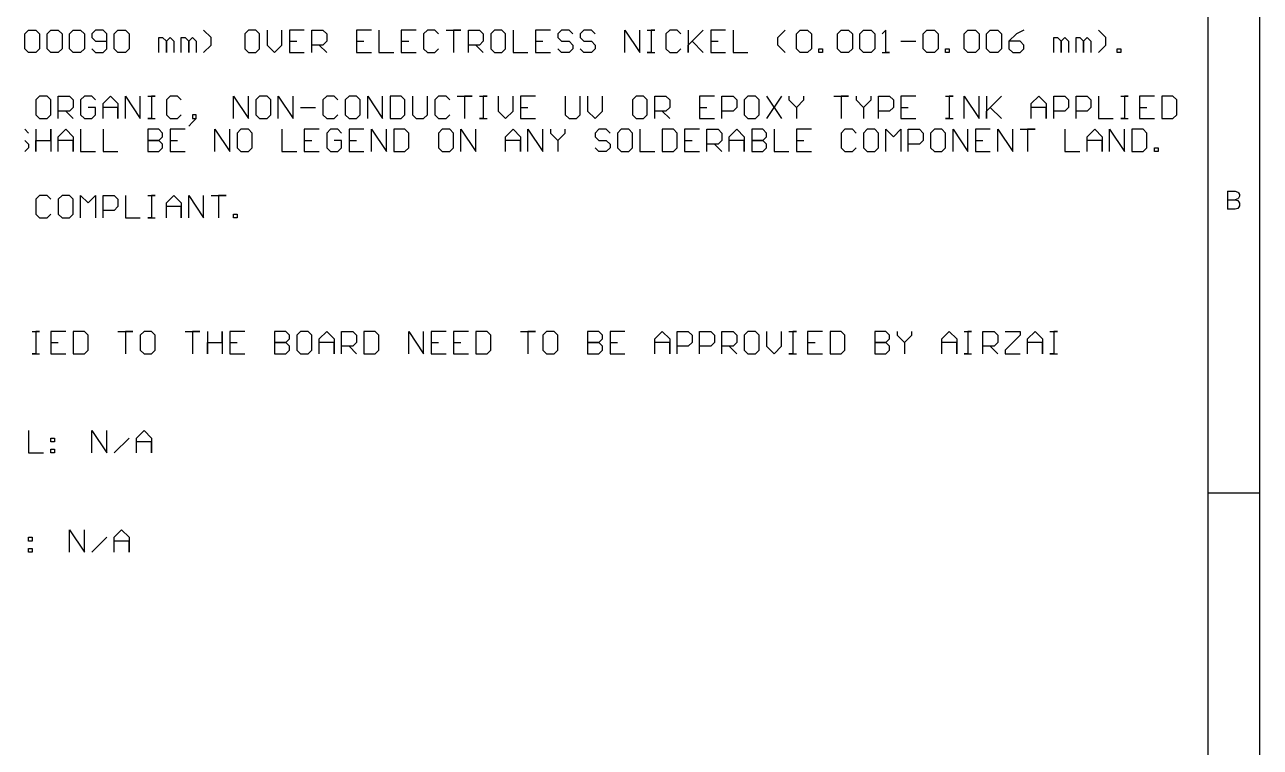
# Model space of a CAD drawing. Header units: millimetres. Extents: x 1.5 to 19.4, y 0 to 11.5.
# Drawn here: x 13.309 to 18.092, y 5.769 to 8.564 of the extents above; entities that cross this region are included whole.
import ezdxf

# ---------------------------------------------------------------- set-up
doc = ezdxf.new("R2010")
doc.units = ezdxf.units.MM
doc.header["$MEASUREMENT"] = 0
doc.layers.add('Mechanical17', color=56, linetype='Continuous')
doc.layers.add('Mechanical18', color=56, linetype='Continuous')

msp = doc.modelspace()

# ---------------------------------------------------------------- linework, layer by layer
at = {"layer": 'Mechanical17'}
for p, q in [((13.309, 8.5287), (13.3234, 8.5432)), ((13.309, 8.471), (13.309, 8.5287)), ((13.3234, 8.5432), (13.3522, 8.5432)), ((13.3522, 8.5432), (13.3667, 8.5287)), ((13.3667, 8.5287), (13.3667, 8.471)), ((13.3955, 8.5287), (13.41, 8.5432)), ((13.3955, 8.471), (13.3955, 8.5287)), ((13.41, 8.5432), (13.4388, 8.5432)), ((13.4388, 8.5432), (13.4533, 8.5287)), ((13.4533, 8.5287), (13.4533, 8.471)), ((13.4821, 8.5287), (13.4966, 8.5432)), ((13.4821, 8.471), (13.4821, 8.5287)), ((13.4966, 8.5432), (13.5254, 8.5432)), ((13.5254, 8.5432), (13.5398, 8.5287)), ((13.5398, 8.5287), (13.5398, 8.471)), ((13.5831, 8.5432), (13.5687, 8.5287)), ((13.5687, 8.5287), (13.5687, 8.5143)), ((13.5687, 8.5143), (13.5831, 8.4999)), ((13.612, 8.5432), (13.5831, 8.5432)), ((13.6264, 8.5287), (13.612, 8.5432)), ((13.6264, 8.471), (13.6264, 8.5287)), ((13.6553, 8.5287), (13.6697, 8.5432)), ((13.6553, 8.471), (13.6553, 8.5287)), ((13.6697, 8.5432), (13.6986, 8.5432)), ((13.6986, 8.5432), (13.713, 8.5287)), ((13.713, 8.5287), (13.713, 8.471)), ((13.8285, 8.4566), (13.8285, 8.5143)), ((13.8285, 8.5143), (13.8429, 8.5143)), ((13.8429, 8.5143), (13.8573, 8.4999)), ((13.8573, 8.4999), (13.8718, 8.5143)), ((13.8718, 8.5143), (13.8862, 8.4999)), ((13.9151, 8.4566), (13.9151, 8.5143)), ((13.9151, 8.5143), (13.9295, 8.5143)), ((13.9295, 8.5143), (13.9439, 8.4999)), ((13.9439, 8.4999), (13.9583, 8.5143)), ((13.9583, 8.5143), (13.9728, 8.4999)), ((14.0305, 8.5143), (14.0016, 8.5432)), ((14.0305, 8.4854), (14.0305, 8.5143)), ((14.1748, 8.5432), (14.1604, 8.5287)), ((14.1604, 8.5287), (14.1604, 8.471)), ((14.2037, 8.5432), (14.1748, 8.5432)), ((14.2181, 8.5287), (14.2037, 8.5432)), ((14.2181, 8.471), (14.2181, 8.5287)), ((14.247, 8.5432), (14.247, 8.4854)), ((14.3047, 8.4854), (14.3047, 8.5432)), ((14.3913, 8.5432), (14.3336, 8.5432)), ((14.3336, 8.5432), (14.3336, 8.4566)), ((14.4201, 8.4566), (14.4201, 8.5432)), ((14.4201, 8.5432), (14.4634, 8.5432)), ((14.4634, 8.5432), (14.4779, 8.5287)), ((14.4779, 8.5287), (14.4779, 8.4999)), ((14.651, 8.5432), (14.5933, 8.5432)), ((14.5933, 8.5432), (14.5933, 8.4566)), ((14.6799, 8.5432), (14.6799, 8.4566)), ((14.8242, 8.5432), (14.7665, 8.5432)), ((14.7665, 8.5432), (14.7665, 8.4566)), ((14.8675, 8.5432), (14.8531, 8.5287)), ((14.8531, 8.5287), (14.8531, 8.471)), ((14.8964, 8.5432), (14.8675, 8.5432)), ((14.9108, 8.5287), (14.8964, 8.5432)), ((14.9397, 8.5432), (14.9974, 8.5432)), ((14.9974, 8.5432), (14.9685, 8.5432)), ((14.9685, 8.5432), (14.9685, 8.4566)), ((15.0262, 8.4566), (15.0262, 8.5432)), ((15.0262, 8.5432), (15.0695, 8.5432)), ((15.0695, 8.5432), (15.084, 8.5287)), ((15.084, 8.5287), (15.084, 8.4999)), ((15.1273, 8.5432), (15.1128, 8.5287)), ((15.1128, 8.5287), (15.1128, 8.471)), ((15.1561, 8.5432), (15.1273, 8.5432)), ((15.1706, 8.5287), (15.1561, 8.5432)), ((15.1706, 8.471), (15.1706, 8.5287)), ((15.1994, 8.5432), (15.1994, 8.4566)), ((15.3437, 8.5432), (15.286, 8.5432)), ((15.286, 8.5432), (15.286, 8.4566)), ((15.387, 8.5432), (15.3726, 8.5287)), ((15.3726, 8.5287), (15.3726, 8.5143)), ((15.3726, 8.5143), (15.387, 8.4999)), ((15.4159, 8.5432), (15.387, 8.5432)), ((15.4303, 8.5287), (15.4159, 8.5432)), ((15.4736, 8.5432), (15.4592, 8.5287)), ((15.4592, 8.5287), (15.4592, 8.5143)), ((15.4592, 8.5143), (15.4736, 8.4999)), ((15.5025, 8.5432), (15.4736, 8.5432)), ((15.5169, 8.5287), (15.5025, 8.5432)), ((15.6323, 8.4566), (15.6323, 8.5432)), ((15.6323, 8.5432), (15.6901, 8.4566)), ((15.6901, 8.4566), (15.6901, 8.5432)), ((15.7189, 8.5432), (15.7478, 8.5432)), ((15.7478, 8.5432), (15.7334, 8.5432)), ((15.7334, 8.5432), (15.7334, 8.4566)), ((15.8055, 8.5432), (15.7911, 8.5287)), ((15.7911, 8.5287), (15.7911, 8.471)), ((15.8344, 8.5432), (15.8055, 8.5432)), ((15.8488, 8.5287), (15.8344, 8.5432)), ((15.8777, 8.5432), (15.8777, 8.4566)), ((15.8777, 8.4854), (15.9354, 8.5432)), ((15.9354, 8.5432), (15.8921, 8.4999)), ((16.022, 8.5432), (15.9643, 8.5432)), ((15.9643, 8.5432), (15.9643, 8.4566)), ((16.0508, 8.5432), (16.0508, 8.4566)), ((16.224, 8.5143), (16.2529, 8.5432)), ((16.224, 8.4854), (16.224, 8.5143)), ((16.2962, 8.5287), (16.3106, 8.5432)), ((16.2962, 8.471), (16.2962, 8.5287)), ((16.3106, 8.5432), (16.3395, 8.5432)), ((16.3395, 8.5432), (16.3539, 8.5287)), ((16.3539, 8.5287), (16.3539, 8.471)), ((16.4549, 8.5287), (16.4693, 8.5432)), ((16.4549, 8.471), (16.4549, 8.5287)), ((16.4693, 8.5432), (16.4982, 8.5432)), ((16.4982, 8.5432), (16.5126, 8.5287)), ((16.5126, 8.5287), (16.5126, 8.471)), ((16.5415, 8.5287), (16.5559, 8.5432)), ((16.5415, 8.471), (16.5415, 8.5287)), ((16.5559, 8.5432), (16.5848, 8.5432)), ((16.5848, 8.5432), (16.5992, 8.5287)), ((16.5992, 8.5287), (16.5992, 8.471)), ((16.6425, 8.5432), (16.6281, 8.5287)), ((16.6425, 8.4566), (16.6425, 8.5432)), ((16.7868, 8.5287), (16.8013, 8.5432)), ((16.7868, 8.471), (16.7868, 8.5287)), ((16.8013, 8.5432), (16.8301, 8.5432)), ((16.8301, 8.5432), (16.8446, 8.5287)), ((16.8446, 8.5287), (16.8446, 8.471)), ((16.9456, 8.5287), (16.96, 8.5432)), ((16.9456, 8.471), (16.9456, 8.5287)), ((16.96, 8.5432), (16.9889, 8.5432)), ((16.9889, 8.5432), (17.0033, 8.5287)), ((17.0033, 8.5287), (17.0033, 8.471)), ((17.0322, 8.5287), (17.0466, 8.5432)), ((17.0322, 8.471), (17.0322, 8.5287)), ((17.0466, 8.5432), (17.0755, 8.5432)), ((17.0755, 8.5432), (17.0899, 8.5287)), ((17.0899, 8.5287), (17.0899, 8.471)), ((17.1476, 8.5287), (17.1187, 8.4999)), ((17.1765, 8.5432), (17.1476, 8.5287)), ((17.2919, 8.4566), (17.2919, 8.5143)), ((17.2919, 8.5143), (17.3063, 8.5143)), ((17.3063, 8.5143), (17.3208, 8.4999)), ((17.3208, 8.4999), (17.3352, 8.5143)), ((17.3352, 8.5143), (17.3496, 8.4999)), ((17.3785, 8.4566), (17.3785, 8.5143)), ((17.3785, 8.5143), (17.3929, 8.5143)), ((17.3929, 8.5143), (17.4074, 8.4999)), ((17.4074, 8.4999), (17.4218, 8.5143)), ((17.4218, 8.5143), (17.4362, 8.4999)), ((17.494, 8.5143), (17.4651, 8.5432)), ((17.494, 8.4854), (17.494, 8.5143)), ((13.3234, 8.4566), (13.309, 8.471)), ((13.3667, 8.471), (13.3522, 8.4566)), ((13.41, 8.4566), (13.3955, 8.471)), ((13.4533, 8.471), (13.4388, 8.4566)), ((13.4966, 8.4566), (13.4821, 8.471)), ((13.5398, 8.471), (13.5254, 8.4566)), ((13.5687, 8.471), (13.5831, 8.4566)), ((13.5831, 8.4999), (13.6264, 8.4999)), ((13.612, 8.4566), (13.6264, 8.471)), ((13.6697, 8.4566), (13.6553, 8.471)), ((13.713, 8.471), (13.6986, 8.4566)), ((13.8573, 8.4999), (13.8573, 8.4566)), ((13.8573, 8.4566), (13.8573, 8.4999)), ((13.8862, 8.4999), (13.8862, 8.4566)), ((13.9439, 8.4999), (13.9439, 8.4566)), ((13.9439, 8.4566), (13.9439, 8.4999)), ((13.9728, 8.4999), (13.9728, 8.4566)), ((14.0016, 8.4566), (14.0305, 8.4854)), ((14.1604, 8.471), (14.1748, 8.4566)), ((14.2037, 8.4566), (14.2181, 8.471)), ((14.247, 8.4854), (14.2758, 8.4566)), ((14.2758, 8.4566), (14.3047, 8.4854)), ((14.3336, 8.4999), (14.3624, 8.4999)), ((14.4634, 8.4854), (14.4201, 8.4854)), ((14.449, 8.4854), (14.4779, 8.4566)), ((14.4779, 8.4999), (14.4634, 8.4854)), ((14.5933, 8.4999), (14.6222, 8.4999)), ((14.7665, 8.4999), (14.7953, 8.4999)), ((14.8531, 8.471), (14.8675, 8.4566)), ((14.8964, 8.4566), (14.9108, 8.471)), ((15.0695, 8.4854), (15.0262, 8.4854)), ((15.0551, 8.4854), (15.084, 8.4566)), ((15.084, 8.4999), (15.0695, 8.4854)), ((15.1128, 8.471), (15.1273, 8.4566)), ((15.1561, 8.4566), (15.1706, 8.471)), ((15.286, 8.4999), (15.3149, 8.4999)), ((15.387, 8.4566), (15.3726, 8.471)), ((15.387, 8.4999), (15.4159, 8.4999)), ((15.4159, 8.4999), (15.4303, 8.4854)), ((15.4303, 8.471), (15.4159, 8.4566)), ((15.4303, 8.4854), (15.4303, 8.471)), ((15.4736, 8.4566), (15.4592, 8.471)), ((15.4736, 8.4999), (15.5025, 8.4999)), ((15.5025, 8.4999), (15.5169, 8.4854)), ((15.5169, 8.471), (15.5025, 8.4566)), ((15.5169, 8.4854), (15.5169, 8.471)), ((15.7911, 8.471), (15.8055, 8.4566)), ((15.8344, 8.4566), (15.8488, 8.471)), ((15.8777, 8.4566), (15.8777, 8.4854)), ((15.8921, 8.4999), (15.9354, 8.4566)), ((15.9643, 8.4999), (15.9931, 8.4999)), ((16.2529, 8.4566), (16.224, 8.4854)), ((16.3106, 8.4566), (16.2962, 8.471)), ((16.3539, 8.471), (16.3395, 8.4566)), ((16.3828, 8.4566), (16.3828, 8.471)), ((16.3828, 8.471), (16.3972, 8.471)), ((16.3972, 8.471), (16.3972, 8.4566)), ((16.4693, 8.4566), (16.4549, 8.471)), ((16.5126, 8.471), (16.4982, 8.4566)), ((16.5559, 8.4566), (16.5415, 8.471)), ((16.5992, 8.471), (16.5848, 8.4566)), ((16.7002, 8.4999), (16.758, 8.4999)), ((16.8013, 8.4566), (16.7868, 8.471)), ((16.8446, 8.471), (16.8301, 8.4566)), ((16.8734, 8.4566), (16.8734, 8.471)), ((16.8734, 8.471), (16.8878, 8.471)), ((16.8878, 8.471), (16.8878, 8.4566)), ((16.96, 8.4566), (16.9456, 8.471)), ((17.0033, 8.471), (16.9889, 8.4566)), ((17.0466, 8.4566), (17.0322, 8.471)), ((17.0899, 8.471), (17.0755, 8.4566)), ((17.1187, 8.4999), (17.1187, 8.471)), ((17.162, 8.4999), (17.1187, 8.4999)), ((17.1187, 8.471), (17.1332, 8.4566)), ((17.1765, 8.4854), (17.162, 8.4999)), ((17.162, 8.4566), (17.1765, 8.471)), ((17.1765, 8.471), (17.1765, 8.4854)), ((17.3208, 8.4999), (17.3208, 8.4566)), ((17.3208, 8.4566), (17.3208, 8.4999)), ((17.3496, 8.4999), (17.3496, 8.4566)), ((17.4074, 8.4999), (17.4074, 8.4566)), ((17.4074, 8.4566), (17.4074, 8.4999)), ((17.4362, 8.4999), (17.4362, 8.4566)), ((17.4651, 8.4566), (17.494, 8.4854)), ((17.5372, 8.4566), (17.5372, 8.471)), ((17.5372, 8.471), (17.5517, 8.471)), ((17.5517, 8.471), (17.5517, 8.4566)), ((13.3522, 8.4566), (13.3234, 8.4566)), ((13.4388, 8.4566), (13.41, 8.4566)), ((13.5254, 8.4566), (13.4966, 8.4566)), ((13.5831, 8.4566), (13.612, 8.4566)), ((13.6986, 8.4566), (13.6697, 8.4566)), ((14.1748, 8.4566), (14.2037, 8.4566)), ((14.3336, 8.4566), (14.3913, 8.4566)), ((14.5933, 8.4566), (14.651, 8.4566)), ((14.6799, 8.4566), (14.7376, 8.4566)), ((14.7665, 8.4566), (14.8242, 8.4566)), ((14.8675, 8.4566), (14.8964, 8.4566)), ((15.1273, 8.4566), (15.1561, 8.4566)), ((15.1994, 8.4566), (15.2571, 8.4566)), ((15.286, 8.4566), (15.3437, 8.4566)), ((15.4159, 8.4566), (15.387, 8.4566)), ((15.5025, 8.4566), (15.4736, 8.4566)), ((15.7334, 8.4566), (15.7189, 8.4566)), ((15.7189, 8.4566), (15.7478, 8.4566)), ((15.8055, 8.4566), (15.8344, 8.4566)), ((15.9643, 8.4566), (16.022, 8.4566)), ((16.0508, 8.4566), (16.1086, 8.4566)), ((16.3395, 8.4566), (16.3106, 8.4566)), ((16.3972, 8.4566), (16.3828, 8.4566)), ((16.4982, 8.4566), (16.4693, 8.4566)), ((16.5848, 8.4566), (16.5559, 8.4566)), ((16.6281, 8.4566), (16.657, 8.4566)), ((16.657, 8.4566), (16.6425, 8.4566)), ((16.8301, 8.4566), (16.8013, 8.4566)), ((16.8878, 8.4566), (16.8734, 8.4566)), ((16.9889, 8.4566), (16.96, 8.4566)), ((17.0755, 8.4566), (17.0466, 8.4566)), ((17.1332, 8.4566), (17.162, 8.4566)), ((17.5517, 8.4566), (17.5372, 8.4566)), ((13.3667, 8.2874), (13.3522, 8.2729)), ((13.3955, 8.2874), (13.3667, 8.2874)), ((13.41, 8.2729), (13.3955, 8.2874)), ((13.4388, 8.2008), (13.4388, 8.2874)), ((13.4388, 8.2874), (13.4821, 8.2874)), ((13.4821, 8.2874), (13.4966, 8.2729)), ((13.5398, 8.2874), (13.5254, 8.2729)), ((13.5687, 8.2874), (13.5398, 8.2874)), ((13.5831, 8.2729), (13.5687, 8.2874)), ((13.612, 8.2585), (13.6409, 8.2874)), ((13.6409, 8.2874), (13.6697, 8.2585)), ((13.6986, 8.2008), (13.6986, 8.2874)), ((13.6986, 8.2874), (13.7563, 8.2008)), ((13.7563, 8.2008), (13.7563, 8.2874)), ((13.7852, 8.2874), (13.814, 8.2874)), ((13.814, 8.2874), (13.7996, 8.2874)), ((13.7996, 8.2874), (13.7996, 8.2008)), ((13.8718, 8.2874), (13.8573, 8.2729)), ((13.9006, 8.2874), (13.8718, 8.2874)), ((13.9151, 8.2729), (13.9006, 8.2874)), ((14.1171, 8.2008), (14.1171, 8.2874)), ((14.1171, 8.2874), (14.1748, 8.2008)), ((14.1748, 8.2008), (14.1748, 8.2874)), ((14.2181, 8.2874), (14.2037, 8.2729)), ((14.247, 8.2874), (14.2181, 8.2874)), ((14.2614, 8.2729), (14.247, 8.2874)), ((14.2903, 8.2008), (14.2903, 8.2874)), ((14.2903, 8.2874), (14.348, 8.2008)), ((14.348, 8.2008), (14.348, 8.2874)), ((14.4779, 8.2874), (14.4634, 8.2729)), ((14.5067, 8.2874), (14.4779, 8.2874)), ((14.5212, 8.2729), (14.5067, 8.2874)), ((14.5645, 8.2874), (14.55, 8.2729)), ((14.5933, 8.2874), (14.5645, 8.2874)), ((14.6077, 8.2729), (14.5933, 8.2874)), ((14.6366, 8.2008), (14.6366, 8.2874)), ((14.6366, 8.2874), (14.6943, 8.2008)), ((14.6943, 8.2008), (14.6943, 8.2874)), ((14.7232, 8.2874), (14.7232, 8.2008)), ((14.7665, 8.2874), (14.7232, 8.2874)), ((14.7809, 8.2729), (14.7665, 8.2874)), ((14.8098, 8.2874), (14.8098, 8.2152)), ((14.8675, 8.2152), (14.8675, 8.2874)), ((14.9108, 8.2874), (14.8964, 8.2729)), ((14.9397, 8.2874), (14.9108, 8.2874)), ((14.9541, 8.2729), (14.9397, 8.2874)), ((14.983, 8.2874), (15.0407, 8.2874)), ((15.0407, 8.2874), (15.0118, 8.2874)), ((15.0118, 8.2874), (15.0118, 8.2008)), ((15.0695, 8.2874), (15.0984, 8.2874)), ((15.0984, 8.2874), (15.084, 8.2874)), ((15.084, 8.2874), (15.084, 8.2008)), ((15.1417, 8.2874), (15.1417, 8.2296)), ((15.1994, 8.2296), (15.1994, 8.2874)), ((15.286, 8.2874), (15.2283, 8.2874)), ((15.2283, 8.2874), (15.2283, 8.2008)), ((15.4015, 8.2874), (15.4015, 8.2152)), ((15.4592, 8.2152), (15.4592, 8.2874)), ((15.488, 8.2874), (15.488, 8.2296)), ((15.5458, 8.2296), (15.5458, 8.2874)), ((15.6756, 8.2874), (15.6612, 8.2729)), ((15.7045, 8.2874), (15.6756, 8.2874)), ((15.7189, 8.2729), (15.7045, 8.2874)), ((15.7478, 8.2008), (15.7478, 8.2874)), ((15.7478, 8.2874), (15.7911, 8.2874)), ((15.7911, 8.2874), (15.8055, 8.2729)), ((15.9787, 8.2874), (15.921, 8.2874)), ((15.921, 8.2874), (15.921, 8.2008)), ((16.0076, 8.2008), (16.0076, 8.2874)), ((16.0076, 8.2874), (16.0508, 8.2874)), ((16.0508, 8.2874), (16.0653, 8.2729)), ((16.1086, 8.2874), (16.0941, 8.2729)), ((16.1374, 8.2874), (16.1086, 8.2874)), ((16.1519, 8.2729), (16.1374, 8.2874)), ((16.1807, 8.2874), (16.2385, 8.2008)), ((16.2385, 8.2874), (16.1807, 8.2008)), ((16.2673, 8.2874), (16.2673, 8.2729)), ((16.325, 8.2729), (16.325, 8.2874)), ((16.4405, 8.2874), (16.4982, 8.2874)), ((16.4982, 8.2874), (16.4693, 8.2874)), ((16.4693, 8.2874), (16.4693, 8.2008)), ((16.5271, 8.2874), (16.5271, 8.2729)), ((16.5848, 8.2729), (16.5848, 8.2874)), ((16.6137, 8.2008), (16.6137, 8.2874)), ((16.6137, 8.2874), (16.657, 8.2874)), ((16.657, 8.2874), (16.6714, 8.2729)), ((16.758, 8.2874), (16.7002, 8.2874)), ((16.7002, 8.2874), (16.7002, 8.2008)), ((16.8734, 8.2874), (16.9023, 8.2874)), ((16.9023, 8.2874), (16.8878, 8.2874)), ((16.8878, 8.2874), (16.8878, 8.2008)), ((16.9456, 8.2008), (16.9456, 8.2874)), ((16.9456, 8.2874), (17.0033, 8.2008)), ((17.0033, 8.2008), (17.0033, 8.2874)), ((17.0322, 8.2874), (17.0322, 8.2008)), ((17.0322, 8.2296), (17.0899, 8.2874)), ((17.0899, 8.2874), (17.0466, 8.2441)), ((17.2053, 8.2585), (17.2342, 8.2874)), ((17.2342, 8.2874), (17.2631, 8.2585)), ((17.2919, 8.2008), (17.2919, 8.2874)), ((17.2919, 8.2874), (17.3352, 8.2874)), ((17.3352, 8.2874), (17.3496, 8.2729)), ((17.3785, 8.2008), (17.3785, 8.2874)), ((17.3785, 8.2874), (17.4218, 8.2874)), ((17.4218, 8.2874), (17.4362, 8.2729)), ((17.4651, 8.2874), (17.4651, 8.2008)), ((17.5517, 8.2874), (17.5805, 8.2874)), ((17.5805, 8.2874), (17.5661, 8.2874)), ((17.5661, 8.2874), (17.5661, 8.2008)), ((17.6816, 8.2874), (17.6238, 8.2874)), ((17.6238, 8.2874), (17.6238, 8.2008)), ((17.7104, 8.2874), (17.7104, 8.2008)), ((17.7537, 8.2874), (17.7104, 8.2874)), ((17.7681, 8.2729), (17.7537, 8.2874)), ((13.3522, 8.2729), (13.3522, 8.2152)), ((13.41, 8.2152), (13.41, 8.2729)), ((13.4821, 8.2296), (13.4388, 8.2296)), ((13.4677, 8.2296), (13.4966, 8.2008)), ((13.4966, 8.2441), (13.4821, 8.2296)), ((13.4966, 8.2729), (13.4966, 8.2441)), ((13.5254, 8.2729), (13.5254, 8.2152)), ((13.5831, 8.2441), (13.5543, 8.2441)), ((13.5831, 8.2152), (13.5831, 8.2441)), ((13.612, 8.2008), (13.612, 8.2585)), ((13.6697, 8.2441), (13.612, 8.2441)), ((13.6697, 8.2585), (13.6697, 8.2008)), ((13.6697, 8.2008), (13.6697, 8.2441)), ((13.8573, 8.2729), (13.8573, 8.2152)), ((14.2037, 8.2729), (14.2037, 8.2152)), ((14.2614, 8.2152), (14.2614, 8.2729)), ((14.3768, 8.2441), (14.4346, 8.2441)), ((14.4634, 8.2729), (14.4634, 8.2152)), ((14.55, 8.2729), (14.55, 8.2152)), ((14.6077, 8.2152), (14.6077, 8.2729)), ((14.7809, 8.2152), (14.7809, 8.2729)), ((14.8964, 8.2729), (14.8964, 8.2152)), ((15.1417, 8.2296), (15.1706, 8.2008)), ((15.1706, 8.2008), (15.1994, 8.2296)), ((15.2283, 8.2441), (15.2571, 8.2441)), ((15.488, 8.2296), (15.5169, 8.2008)), ((15.5169, 8.2008), (15.5458, 8.2296)), ((15.6612, 8.2729), (15.6612, 8.2152)), ((15.7189, 8.2152), (15.7189, 8.2729)), ((15.7911, 8.2296), (15.7478, 8.2296)), ((15.7767, 8.2296), (15.8055, 8.2008)), ((15.8055, 8.2441), (15.7911, 8.2296)), ((15.8055, 8.2729), (15.8055, 8.2441)), ((15.921, 8.2441), (15.9498, 8.2441)), ((16.0508, 8.2296), (16.0076, 8.2296)), ((16.0653, 8.2441), (16.0508, 8.2296)), ((16.0653, 8.2729), (16.0653, 8.2441)), ((16.0941, 8.2729), (16.0941, 8.2152)), ((16.1519, 8.2152), (16.1519, 8.2729)), ((16.2673, 8.2729), (16.2962, 8.2441)), ((16.2962, 8.2441), (16.325, 8.2729)), ((16.2962, 8.2441), (16.2962, 8.2008)), ((16.5271, 8.2729), (16.5559, 8.2441)), ((16.5559, 8.2441), (16.5848, 8.2729)), ((16.5559, 8.2441), (16.5559, 8.2008)), ((16.657, 8.2296), (16.6137, 8.2296)), ((16.6714, 8.2441), (16.657, 8.2296)), ((16.6714, 8.2729), (16.6714, 8.2441)), ((16.7002, 8.2441), (16.7291, 8.2441)), ((17.0322, 8.2008), (17.0322, 8.2296)), ((17.0466, 8.2441), (17.0899, 8.2008)), ((17.2053, 8.2008), (17.2053, 8.2585)), ((17.2631, 8.2441), (17.2053, 8.2441)), ((17.2631, 8.2585), (17.2631, 8.2008)), ((17.2631, 8.2008), (17.2631, 8.2441)), ((17.3352, 8.2296), (17.2919, 8.2296)), ((17.3496, 8.2441), (17.3352, 8.2296)), ((17.3496, 8.2729), (17.3496, 8.2441)), ((17.4218, 8.2296), (17.3785, 8.2296)), ((17.4362, 8.2441), (17.4218, 8.2296)), ((17.4362, 8.2729), (17.4362, 8.2441)), ((17.6238, 8.2441), (17.6527, 8.2441)), ((17.7681, 8.2152), (17.7681, 8.2729)), ((13.3522, 8.2152), (13.3667, 8.2008)), ((13.3667, 8.2008), (13.3955, 8.2008)), ((13.3955, 8.2008), (13.41, 8.2152)), ((13.5254, 8.2152), (13.5398, 8.2008)), ((13.5398, 8.2008), (13.5687, 8.2008)), ((13.5687, 8.2008), (13.5831, 8.2152)), ((13.7996, 8.2008), (13.7852, 8.2008)), ((13.7852, 8.2008), (13.814, 8.2008)), ((13.8573, 8.2152), (13.8718, 8.2008)), ((13.8718, 8.2008), (13.9006, 8.2008)), ((13.9006, 8.2008), (13.9151, 8.2152)), ((13.9583, 8.1863), (13.9439, 8.1719)), ((13.9728, 8.2152), (13.9583, 8.2152)), ((13.9583, 8.2152), (13.9583, 8.2008)), ((13.9583, 8.1863), (13.9728, 8.2008)), ((13.9583, 8.2008), (13.9728, 8.2008)), ((13.9728, 8.2008), (13.9583, 8.1863)), ((13.9728, 8.2008), (13.9728, 8.2152)), ((14.2037, 8.2152), (14.2181, 8.2008)), ((14.2181, 8.2008), (14.247, 8.2008)), ((14.247, 8.2008), (14.2614, 8.2152)), ((14.4634, 8.2152), (14.4779, 8.2008)), ((14.4779, 8.2008), (14.5067, 8.2008)), ((14.5067, 8.2008), (14.5212, 8.2152)), ((14.55, 8.2152), (14.5645, 8.2008)), ((14.5645, 8.2008), (14.5933, 8.2008)), ((14.5933, 8.2008), (14.6077, 8.2152)), ((14.7232, 8.2008), (14.7665, 8.2008)), ((14.7665, 8.2008), (14.7809, 8.2152)), ((14.8098, 8.2152), (14.8242, 8.2008)), ((14.8242, 8.2008), (14.8531, 8.2008)), ((14.8531, 8.2008), (14.8675, 8.2152)), ((14.8964, 8.2152), (14.9108, 8.2008)), ((14.9108, 8.2008), (14.9397, 8.2008)), ((14.9397, 8.2008), (14.9541, 8.2152)), ((15.084, 8.2008), (15.0695, 8.2008)), ((15.0695, 8.2008), (15.0984, 8.2008)), ((15.2283, 8.2008), (15.286, 8.2008)), ((15.4015, 8.2152), (15.4159, 8.2008)), ((15.4159, 8.2008), (15.4447, 8.2008)), ((15.4447, 8.2008), (15.4592, 8.2152)), ((15.6612, 8.2152), (15.6756, 8.2008)), ((15.6756, 8.2008), (15.7045, 8.2008)), ((15.7045, 8.2008), (15.7189, 8.2152)), ((15.921, 8.2008), (15.9787, 8.2008)), ((16.0941, 8.2152), (16.1086, 8.2008)), ((16.1086, 8.2008), (16.1374, 8.2008)), ((16.1374, 8.2008), (16.1519, 8.2152)), ((16.7002, 8.2008), (16.758, 8.2008)), ((16.8878, 8.2008), (16.8734, 8.2008)), ((16.8734, 8.2008), (16.9023, 8.2008)), ((17.4651, 8.2008), (17.5228, 8.2008)), ((17.5661, 8.2008), (17.5517, 8.2008)), ((17.5517, 8.2008), (17.5805, 8.2008)), ((17.6238, 8.2008), (17.6816, 8.2008)), ((17.7104, 8.2008), (17.7537, 8.2008)), ((17.7537, 8.2008), (17.7681, 8.2152)), ((13.3234, 8.145), (13.309, 8.1594)), ((13.3522, 8.1594), (13.3522, 8.0729)), ((13.41, 8.1162), (13.41, 8.1594)), ((13.41, 8.1594), (13.41, 8.0729)), ((13.4388, 8.1306), (13.4677, 8.1594)), ((13.4677, 8.1594), (13.4966, 8.1306)), ((13.5254, 8.1594), (13.5254, 8.0729)), ((13.612, 8.1594), (13.612, 8.0729)), ((13.7852, 8.1594), (13.7852, 8.0729)), ((13.8285, 8.1594), (13.7852, 8.1594)), ((13.8429, 8.145), (13.8285, 8.1594)), ((13.8429, 8.1306), (13.8429, 8.145)), ((13.9295, 8.1594), (13.8718, 8.1594)), ((13.8718, 8.1594), (13.8718, 8.0729)), ((14.0449, 8.0729), (14.0449, 8.1594)), ((14.0449, 8.1594), (14.1027, 8.0729)), ((14.1027, 8.0729), (14.1027, 8.1594)), ((14.146, 8.1594), (14.1315, 8.145)), ((14.1315, 8.145), (14.1315, 8.0873)), ((14.1748, 8.1594), (14.146, 8.1594)), ((14.1892, 8.145), (14.1748, 8.1594)), ((14.1892, 8.0873), (14.1892, 8.145)), ((14.3047, 8.1594), (14.3047, 8.0729)), ((14.449, 8.1594), (14.3913, 8.1594)), ((14.3913, 8.1594), (14.3913, 8.0729)), ((14.4923, 8.1594), (14.4779, 8.145)), ((14.4779, 8.145), (14.4779, 8.0873)), ((14.5212, 8.1594), (14.4923, 8.1594)), ((14.5356, 8.145), (14.5212, 8.1594)), ((14.6222, 8.1594), (14.5645, 8.1594)), ((14.5645, 8.1594), (14.5645, 8.0729)), ((14.651, 8.0729), (14.651, 8.1594)), ((14.651, 8.1594), (14.7088, 8.0729)), ((14.7088, 8.0729), (14.7088, 8.1594)), ((14.7376, 8.1594), (14.7376, 8.0729)), ((14.7809, 8.1594), (14.7376, 8.1594)), ((14.7953, 8.145), (14.7809, 8.1594)), ((14.7953, 8.0873), (14.7953, 8.145)), ((14.9252, 8.1594), (14.9108, 8.145)), ((14.9108, 8.145), (14.9108, 8.0873)), ((14.9541, 8.1594), (14.9252, 8.1594)), ((14.9685, 8.145), (14.9541, 8.1594)), ((14.9685, 8.0873), (14.9685, 8.145)), ((14.9974, 8.0729), (14.9974, 8.1594)), ((14.9974, 8.1594), (15.0551, 8.0729)), ((15.0551, 8.0729), (15.0551, 8.1594)), ((15.1706, 8.1306), (15.1994, 8.1594)), ((15.1994, 8.1594), (15.2283, 8.1306)), ((15.2571, 8.0729), (15.2571, 8.1594)), ((15.2571, 8.1594), (15.3149, 8.0729)), ((15.3149, 8.0729), (15.3149, 8.1594)), ((15.3437, 8.1594), (15.3437, 8.145)), ((15.3437, 8.145), (15.3726, 8.1162)), ((15.3726, 8.1162), (15.4015, 8.145)), ((15.4015, 8.145), (15.4015, 8.1594)), ((15.5313, 8.1594), (15.5169, 8.145)), ((15.5169, 8.145), (15.5169, 8.1306)), ((15.5602, 8.1594), (15.5313, 8.1594)), ((15.5746, 8.145), (15.5602, 8.1594)), ((15.6179, 8.1594), (15.6035, 8.145)), ((15.6035, 8.145), (15.6035, 8.0873)), ((15.6468, 8.1594), (15.6179, 8.1594)), ((15.6612, 8.145), (15.6468, 8.1594)), ((15.6612, 8.0873), (15.6612, 8.145)), ((15.6901, 8.1594), (15.6901, 8.0729)), ((15.7767, 8.1594), (15.7767, 8.0729)), ((15.82, 8.1594), (15.7767, 8.1594)), ((15.8344, 8.145), (15.82, 8.1594)), ((15.8344, 8.0873), (15.8344, 8.145)), ((15.921, 8.1594), (15.8632, 8.1594)), ((15.8632, 8.1594), (15.8632, 8.0729)), ((15.9498, 8.0729), (15.9498, 8.1594)), ((15.9498, 8.1594), (15.9931, 8.1594)), ((15.9931, 8.1594), (16.0076, 8.145)), ((16.0076, 8.145), (16.0076, 8.1162)), ((16.0364, 8.1306), (16.0653, 8.1594)), ((16.0653, 8.1594), (16.0941, 8.1306)), ((16.123, 8.1594), (16.123, 8.0729)), ((16.1663, 8.1594), (16.123, 8.1594)), ((16.1807, 8.145), (16.1663, 8.1594)), ((16.1807, 8.1306), (16.1807, 8.145)), ((16.2096, 8.1594), (16.2096, 8.0729)), ((16.3539, 8.1594), (16.2962, 8.1594)), ((16.2962, 8.1594), (16.2962, 8.0729)), ((16.4838, 8.1594), (16.4693, 8.145)), ((16.4693, 8.145), (16.4693, 8.0873)), ((16.5126, 8.1594), (16.4838, 8.1594)), ((16.5271, 8.145), (16.5126, 8.1594)), ((16.5704, 8.1594), (16.5559, 8.145)), ((16.5559, 8.145), (16.5559, 8.0873)), ((16.5992, 8.1594), (16.5704, 8.1594)), ((16.6137, 8.145), (16.5992, 8.1594)), ((16.6137, 8.0873), (16.6137, 8.145)), ((16.6425, 8.0729), (16.6425, 8.1594)), ((16.6425, 8.1594), (16.6714, 8.1306)), ((16.6714, 8.1306), (16.7002, 8.1594)), ((16.7002, 8.1594), (16.7002, 8.0729)), ((16.7291, 8.0729), (16.7291, 8.1594)), ((16.7291, 8.1594), (16.7724, 8.1594)), ((16.7724, 8.1594), (16.7868, 8.145)), ((16.7868, 8.145), (16.7868, 8.1162)), ((16.8301, 8.1594), (16.8157, 8.145)), ((16.8157, 8.145), (16.8157, 8.0873)), ((16.859, 8.1594), (16.8301, 8.1594)), ((16.8734, 8.145), (16.859, 8.1594)), ((16.8734, 8.0873), (16.8734, 8.145)), ((16.9023, 8.0729), (16.9023, 8.1594)), ((16.9023, 8.1594), (16.96, 8.0729)), ((16.96, 8.0729), (16.96, 8.1594)), ((17.0466, 8.1594), (16.9889, 8.1594)), ((16.9889, 8.1594), (16.9889, 8.0729)), ((17.0755, 8.0729), (17.0755, 8.1594)), ((17.0755, 8.1594), (17.1332, 8.0729)), ((17.1332, 8.0729), (17.1332, 8.1594)), ((17.162, 8.1594), (17.2198, 8.1594)), ((17.2198, 8.1594), (17.1909, 8.1594)), ((17.1909, 8.1594), (17.1909, 8.0729)), ((17.3352, 8.1594), (17.3352, 8.0729)), ((17.4218, 8.1306), (17.4507, 8.1594)), ((17.4507, 8.1594), (17.4795, 8.1306)), ((17.5084, 8.0729), (17.5084, 8.1594)), ((17.5084, 8.1594), (17.5661, 8.0729)), ((17.5661, 8.0729), (17.5661, 8.1594)), ((17.595, 8.1594), (17.595, 8.0729)), ((17.6383, 8.1594), (17.595, 8.1594)), ((17.6527, 8.145), (17.6383, 8.1594)), ((17.6527, 8.0873), (17.6527, 8.145)), ((13.309, 8.1162), (13.3234, 8.1017)), ((13.3234, 8.0873), (13.309, 8.0729)), ((13.3234, 8.1017), (13.3234, 8.0873)), ((13.3522, 8.0729), (13.3522, 8.1162)), ((13.3522, 8.1162), (13.41, 8.1162)), ((13.4388, 8.0729), (13.4388, 8.1306)), ((13.4966, 8.1162), (13.4388, 8.1162)), ((13.4966, 8.1306), (13.4966, 8.0729)), ((13.4966, 8.0729), (13.4966, 8.1162)), ((13.8285, 8.1162), (13.7852, 8.1162)), ((13.7852, 8.1162), (13.8285, 8.1162)), ((13.8285, 8.1162), (13.8429, 8.1306)), ((13.8429, 8.1017), (13.8285, 8.1162)), ((13.8285, 8.0729), (13.8429, 8.0873)), ((13.8429, 8.0873), (13.8429, 8.1017)), ((13.8718, 8.1162), (13.9006, 8.1162)), ((14.1315, 8.0873), (14.146, 8.0729)), ((14.1748, 8.0729), (14.1892, 8.0873)), ((14.3913, 8.1162), (14.4201, 8.1162)), ((14.4779, 8.0873), (14.4923, 8.0729)), ((14.5356, 8.1162), (14.5067, 8.1162)), ((14.5212, 8.0729), (14.5356, 8.0873)), ((14.5356, 8.0873), (14.5356, 8.1162)), ((14.5645, 8.1162), (14.5933, 8.1162)), ((14.7809, 8.0729), (14.7953, 8.0873)), ((14.9108, 8.0873), (14.9252, 8.0729)), ((14.9541, 8.0729), (14.9685, 8.0873)), ((15.1706, 8.0729), (15.1706, 8.1306)), ((15.2283, 8.1162), (15.1706, 8.1162)), ((15.2283, 8.1306), (15.2283, 8.0729)), ((15.2283, 8.0729), (15.2283, 8.1162)), ((15.3726, 8.1162), (15.3726, 8.0729)), ((15.5169, 8.1306), (15.5313, 8.1162)), ((15.5313, 8.0729), (15.5169, 8.0873)), ((15.5313, 8.1162), (15.5602, 8.1162)), ((15.5602, 8.1162), (15.5746, 8.1017)), ((15.5746, 8.0873), (15.5602, 8.0729)), ((15.5746, 8.1017), (15.5746, 8.0873)), ((15.6035, 8.0873), (15.6179, 8.0729)), ((15.6468, 8.0729), (15.6612, 8.0873)), ((15.82, 8.0729), (15.8344, 8.0873)), ((15.8632, 8.1162), (15.8921, 8.1162)), ((15.9931, 8.1017), (15.9498, 8.1017)), ((15.9787, 8.1017), (16.0076, 8.0729)), ((16.0076, 8.1162), (15.9931, 8.1017)), ((16.0364, 8.0729), (16.0364, 8.1306)), ((16.0941, 8.1162), (16.0364, 8.1162)), ((16.0941, 8.1306), (16.0941, 8.0729)), ((16.0941, 8.0729), (16.0941, 8.1162)), ((16.1663, 8.1162), (16.123, 8.1162)), ((16.123, 8.1162), (16.1663, 8.1162)), ((16.1663, 8.1162), (16.1807, 8.1306)), ((16.1807, 8.1017), (16.1663, 8.1162)), ((16.1663, 8.0729), (16.1807, 8.0873)), ((16.1807, 8.0873), (16.1807, 8.1017)), ((16.2962, 8.1162), (16.325, 8.1162)), ((16.4693, 8.0873), (16.4838, 8.0729)), ((16.5126, 8.0729), (16.5271, 8.0873)), ((16.5559, 8.0873), (16.5704, 8.0729)), ((16.5992, 8.0729), (16.6137, 8.0873)), ((16.7724, 8.1017), (16.7291, 8.1017)), ((16.7868, 8.1162), (16.7724, 8.1017)), ((16.8157, 8.0873), (16.8301, 8.0729)), ((16.859, 8.0729), (16.8734, 8.0873)), ((16.9889, 8.1162), (17.0177, 8.1162)), ((17.4218, 8.0729), (17.4218, 8.1306)), ((17.4795, 8.1162), (17.4218, 8.1162)), ((17.4795, 8.1306), (17.4795, 8.0729)), ((17.4795, 8.0729), (17.4795, 8.1162)), ((17.6383, 8.0729), (17.6527, 8.0873)), ((17.6816, 8.0729), (17.6816, 8.0873)), ((17.6816, 8.0873), (17.696, 8.0873)), ((17.696, 8.0873), (17.696, 8.0729)), ((13.5254, 8.0729), (13.5831, 8.0729)), ((13.612, 8.0729), (13.6697, 8.0729)), ((13.7852, 8.0729), (13.8285, 8.0729)), ((13.8718, 8.0729), (13.9295, 8.0729)), ((14.146, 8.0729), (14.1748, 8.0729)), ((14.3047, 8.0729), (14.3624, 8.0729)), ((14.3913, 8.0729), (14.449, 8.0729)), ((14.4923, 8.0729), (14.5212, 8.0729)), ((14.5645, 8.0729), (14.6222, 8.0729)), ((14.7376, 8.0729), (14.7809, 8.0729)), ((14.9252, 8.0729), (14.9541, 8.0729)), ((15.5602, 8.0729), (15.5313, 8.0729)), ((15.6179, 8.0729), (15.6468, 8.0729)), ((15.6901, 8.0729), (15.7478, 8.0729)), ((15.7767, 8.0729), (15.82, 8.0729)), ((15.8632, 8.0729), (15.921, 8.0729)), ((16.123, 8.0729), (16.1663, 8.0729)), ((16.2096, 8.0729), (16.2673, 8.0729)), ((16.2962, 8.0729), (16.3539, 8.0729)), ((16.4838, 8.0729), (16.5126, 8.0729)), ((16.5704, 8.0729), (16.5992, 8.0729)), ((16.8301, 8.0729), (16.859, 8.0729)), ((16.9889, 8.0729), (17.0466, 8.0729)), ((17.3352, 8.0729), (17.3929, 8.0729)), ((17.595, 8.0729), (17.6383, 8.0729)), ((17.696, 8.0729), (17.6816, 8.0729)), ((13.3667, 7.9036), (13.3522, 7.8892)), ((13.3955, 7.9036), (13.3667, 7.9036)), ((13.41, 7.8892), (13.3955, 7.9036)), ((13.4533, 7.9036), (13.4388, 7.8892)), ((13.4821, 7.9036), (13.4533, 7.9036)), ((13.4966, 7.8892), (13.4821, 7.9036)), ((13.5254, 7.8171), (13.5254, 7.9036)), ((13.5254, 7.9036), (13.5543, 7.8748)), ((13.5543, 7.8748), (13.5831, 7.9036)), ((13.5831, 7.9036), (13.5831, 7.8171)), ((13.612, 7.8171), (13.612, 7.9036)), ((13.612, 7.9036), (13.6553, 7.9036)), ((13.6553, 7.9036), (13.6697, 7.8892)), ((13.6986, 7.9036), (13.6986, 7.8171)), ((13.7852, 7.9036), (13.814, 7.9036)), ((13.814, 7.9036), (13.7996, 7.9036)), ((13.7996, 7.9036), (13.7996, 7.8171)), ((13.8573, 7.8748), (13.8862, 7.9036)), ((13.8862, 7.9036), (13.9151, 7.8748)), ((13.9439, 7.8171), (13.9439, 7.9036)), ((13.9439, 7.9036), (14.0016, 7.8171)), ((14.0016, 7.8171), (14.0016, 7.9036)), ((14.0305, 7.9036), (14.0882, 7.9036)), ((14.0882, 7.9036), (14.0594, 7.9036)), ((14.0594, 7.9036), (14.0594, 7.8171)), ((13.3522, 7.8892), (13.3522, 7.8315)), ((13.4388, 7.8892), (13.4388, 7.8315)), ((13.4966, 7.8315), (13.4966, 7.8892)), ((13.6553, 7.8459), (13.612, 7.8459)), ((13.6697, 7.8603), (13.6553, 7.8459)), ((13.6697, 7.8892), (13.6697, 7.8603)), ((13.8573, 7.8171), (13.8573, 7.8748)), ((13.9151, 7.8603), (13.8573, 7.8603)), ((13.9151, 7.8748), (13.9151, 7.8171)), ((13.9151, 7.8171), (13.9151, 7.8603)), ((13.3522, 7.8315), (13.3667, 7.8171)), ((13.3667, 7.8171), (13.3955, 7.8171)), ((13.3955, 7.8171), (13.41, 7.8315)), ((13.4388, 7.8315), (13.4533, 7.8171)), ((13.4533, 7.8171), (13.4821, 7.8171)), ((13.4821, 7.8171), (13.4966, 7.8315)), ((13.6986, 7.8171), (13.7563, 7.8171)), ((13.7996, 7.8171), (13.7852, 7.8171)), ((13.7852, 7.8171), (13.814, 7.8171)), ((14.1171, 7.8171), (14.1171, 7.8315)), ((14.1171, 7.8315), (14.1315, 7.8315)), ((14.1315, 7.8171), (14.1171, 7.8171)), ((14.1315, 7.8315), (14.1315, 7.8171)), ((13.3378, 7.3776), (13.3667, 7.3776)), ((13.3667, 7.3776), (13.3522, 7.3776)), ((13.3522, 7.3776), (13.3522, 7.291)), ((13.4677, 7.3776), (13.41, 7.3776)), ((13.41, 7.3776), (13.41, 7.291)), ((13.4966, 7.3776), (13.4966, 7.291)), ((13.5398, 7.3776), (13.4966, 7.3776)), ((13.5543, 7.3632), (13.5398, 7.3776)), ((13.6697, 7.3776), (13.7275, 7.3776)), ((13.7275, 7.3776), (13.6986, 7.3776)), ((13.6986, 7.3776), (13.6986, 7.291)), ((13.7707, 7.3776), (13.7563, 7.3632)), ((13.7996, 7.3776), (13.7707, 7.3776)), ((13.814, 7.3632), (13.7996, 7.3776)), ((13.9295, 7.3776), (13.9872, 7.3776)), ((13.9872, 7.3776), (13.9583, 7.3776)), ((13.9583, 7.3776), (13.9583, 7.291)), ((14.0161, 7.3776), (14.0161, 7.291)), ((14.0738, 7.3343), (14.0738, 7.3776)), ((14.0738, 7.3776), (14.0738, 7.291)), ((14.1604, 7.3776), (14.1027, 7.3776)), ((14.1027, 7.3776), (14.1027, 7.291)), ((14.2758, 7.3776), (14.2758, 7.291)), ((14.3191, 7.3776), (14.2758, 7.3776)), ((14.3336, 7.3632), (14.3191, 7.3776)), ((14.3768, 7.3776), (14.3624, 7.3632)), ((14.4057, 7.3776), (14.3768, 7.3776)), ((14.4201, 7.3632), (14.4057, 7.3776)), ((14.449, 7.3487), (14.4779, 7.3776)), ((14.4779, 7.3776), (14.5067, 7.3487)), ((14.5356, 7.291), (14.5356, 7.3776)), ((14.5356, 7.3776), (14.5789, 7.3776)), ((14.5789, 7.3776), (14.5933, 7.3632)), ((14.6222, 7.3776), (14.6222, 7.291)), ((14.6655, 7.3776), (14.6222, 7.3776)), ((14.6799, 7.3632), (14.6655, 7.3776)), ((14.7953, 7.291), (14.7953, 7.3776)), ((14.7953, 7.3776), (14.8531, 7.291)), ((14.8531, 7.291), (14.8531, 7.3776)), ((14.9397, 7.3776), (14.8819, 7.3776)), ((14.8819, 7.3776), (14.8819, 7.291)), ((15.0262, 7.3776), (14.9685, 7.3776)), ((14.9685, 7.3776), (14.9685, 7.291)), ((15.0551, 7.3776), (15.0551, 7.291)), ((15.0984, 7.3776), (15.0551, 7.3776)), ((15.1128, 7.3632), (15.0984, 7.3776)), ((15.2283, 7.3776), (15.286, 7.3776)), ((15.286, 7.3776), (15.2571, 7.3776)), ((15.2571, 7.3776), (15.2571, 7.291)), ((15.3293, 7.3776), (15.3149, 7.3632)), ((15.3582, 7.3776), (15.3293, 7.3776)), ((15.3726, 7.3632), (15.3582, 7.3776)), ((15.488, 7.3776), (15.488, 7.291)), ((15.5313, 7.3776), (15.488, 7.3776)), ((15.5458, 7.3632), (15.5313, 7.3776)), ((15.6323, 7.3776), (15.5746, 7.3776)), ((15.5746, 7.3776), (15.5746, 7.291)), ((15.7478, 7.3487), (15.7767, 7.3776)), ((15.7767, 7.3776), (15.8055, 7.3487)), ((15.8344, 7.291), (15.8344, 7.3776)), ((15.8344, 7.3776), (15.8777, 7.3776)), ((15.8777, 7.3776), (15.8921, 7.3632)), ((15.921, 7.291), (15.921, 7.3776)), ((15.921, 7.3776), (15.9643, 7.3776)), ((15.9643, 7.3776), (15.9787, 7.3632)), ((16.0076, 7.291), (16.0076, 7.3776)), ((16.0076, 7.3776), (16.0508, 7.3776)), ((16.0508, 7.3776), (16.0653, 7.3632)), ((16.1086, 7.3776), (16.0941, 7.3632)), ((16.1374, 7.3776), (16.1086, 7.3776)), ((16.1519, 7.3632), (16.1374, 7.3776)), ((16.1807, 7.3776), (16.1807, 7.3199)), ((16.2385, 7.3199), (16.2385, 7.3776)), ((16.2673, 7.3776), (16.2962, 7.3776)), ((16.2962, 7.3776), (16.2817, 7.3776)), ((16.2817, 7.3776), (16.2817, 7.291)), ((16.3972, 7.3776), (16.3395, 7.3776)), ((16.3395, 7.3776), (16.3395, 7.291)), ((16.4261, 7.3776), (16.4261, 7.291)), ((16.4693, 7.3776), (16.4261, 7.3776)), ((16.4838, 7.3632), (16.4693, 7.3776)), ((16.5992, 7.3776), (16.5992, 7.291)), ((16.6425, 7.3776), (16.5992, 7.3776)), ((16.657, 7.3632), (16.6425, 7.3776)), ((16.6858, 7.3776), (16.6858, 7.3632)), ((16.7435, 7.3632), (16.7435, 7.3776)), ((16.859, 7.3487), (16.8878, 7.3776)), ((16.8878, 7.3776), (16.9167, 7.3487)), ((16.9456, 7.3776), (16.9744, 7.3776)), ((16.9744, 7.3776), (16.96, 7.3776)), ((16.96, 7.3776), (16.96, 7.291)), ((17.0177, 7.291), (17.0177, 7.3776)), ((17.0177, 7.3776), (17.061, 7.3776)), ((17.061, 7.3776), (17.0755, 7.3632)), ((17.1043, 7.3776), (17.162, 7.3776)), ((17.162, 7.3776), (17.162, 7.3632)), ((17.1909, 7.3487), (17.2198, 7.3776)), ((17.2198, 7.3776), (17.2486, 7.3487)), ((17.2775, 7.3776), (17.3063, 7.3776)), ((17.3063, 7.3776), (17.2919, 7.3776)), ((17.2919, 7.3776), (17.2919, 7.291)), ((13.41, 7.3343), (13.4388, 7.3343)), ((13.5543, 7.3054), (13.5543, 7.3632)), ((13.7563, 7.3632), (13.7563, 7.3054)), ((13.814, 7.3054), (13.814, 7.3632)), ((14.0161, 7.291), (14.0161, 7.3343)), ((14.0161, 7.3343), (14.0738, 7.3343)), ((14.1027, 7.3343), (14.1315, 7.3343)), ((14.3191, 7.3343), (14.2758, 7.3343)), ((14.2758, 7.3343), (14.3191, 7.3343)), ((14.3191, 7.3343), (14.3336, 7.3487)), ((14.3336, 7.3199), (14.3191, 7.3343)), ((14.3336, 7.3487), (14.3336, 7.3632)), ((14.3336, 7.3054), (14.3336, 7.3199)), ((14.3624, 7.3632), (14.3624, 7.3054)), ((14.4201, 7.3054), (14.4201, 7.3632)), ((14.449, 7.291), (14.449, 7.3487)), ((14.5067, 7.3343), (14.449, 7.3343)), ((14.5067, 7.3487), (14.5067, 7.291)), ((14.5067, 7.291), (14.5067, 7.3343)), ((14.5789, 7.3199), (14.5356, 7.3199)), ((14.5645, 7.3199), (14.5933, 7.291)), ((14.5933, 7.3343), (14.5789, 7.3199)), ((14.5933, 7.3632), (14.5933, 7.3343)), ((14.6799, 7.3054), (14.6799, 7.3632)), ((14.8819, 7.3343), (14.9108, 7.3343)), ((14.9685, 7.3343), (14.9974, 7.3343)), ((15.1128, 7.3054), (15.1128, 7.3632)), ((15.3149, 7.3632), (15.3149, 7.3054)), ((15.3726, 7.3054), (15.3726, 7.3632)), ((15.5313, 7.3343), (15.488, 7.3343)), ((15.488, 7.3343), (15.5313, 7.3343)), ((15.5313, 7.3343), (15.5458, 7.3487)), ((15.5458, 7.3199), (15.5313, 7.3343)), ((15.5458, 7.3487), (15.5458, 7.3632)), ((15.5458, 7.3054), (15.5458, 7.3199)), ((15.5746, 7.3343), (15.6035, 7.3343)), ((15.7478, 7.291), (15.7478, 7.3487)), ((15.8055, 7.3343), (15.7478, 7.3343)), ((15.8055, 7.3487), (15.8055, 7.291)), ((15.8055, 7.291), (15.8055, 7.3343)), ((15.8777, 7.3199), (15.8344, 7.3199)), ((15.8921, 7.3343), (15.8777, 7.3199)), ((15.8921, 7.3632), (15.8921, 7.3343)), ((15.9643, 7.3199), (15.921, 7.3199)), ((15.9787, 7.3343), (15.9643, 7.3199)), ((15.9787, 7.3632), (15.9787, 7.3343)), ((16.0508, 7.3199), (16.0076, 7.3199)), ((16.0364, 7.3199), (16.0653, 7.291)), ((16.0653, 7.3343), (16.0508, 7.3199)), ((16.0653, 7.3632), (16.0653, 7.3343)), ((16.0941, 7.3632), (16.0941, 7.3054)), ((16.1519, 7.3054), (16.1519, 7.3632)), ((16.1807, 7.3199), (16.2096, 7.291)), ((16.2096, 7.291), (16.2385, 7.3199)), ((16.3395, 7.3343), (16.3683, 7.3343)), ((16.4838, 7.3054), (16.4838, 7.3632)), ((16.6425, 7.3343), (16.5992, 7.3343)), ((16.5992, 7.3343), (16.6425, 7.3343)), ((16.6425, 7.3343), (16.657, 7.3487)), ((16.657, 7.3199), (16.6425, 7.3343)), ((16.657, 7.3487), (16.657, 7.3632)), ((16.657, 7.3054), (16.657, 7.3199)), ((16.6858, 7.3632), (16.7147, 7.3343)), ((16.7147, 7.3343), (16.7435, 7.3632)), ((16.7147, 7.3343), (16.7147, 7.291)), ((16.859, 7.291), (16.859, 7.3487)), ((16.9167, 7.3343), (16.859, 7.3343)), ((16.9167, 7.3487), (16.9167, 7.291)), ((16.9167, 7.291), (16.9167, 7.3343)), ((17.061, 7.3199), (17.0177, 7.3199)), ((17.0466, 7.3199), (17.0755, 7.291)), ((17.0755, 7.3343), (17.061, 7.3199)), ((17.0755, 7.3632), (17.0755, 7.3343)), ((17.162, 7.3632), (17.1043, 7.3054)), ((17.1909, 7.291), (17.1909, 7.3487)), ((17.2486, 7.3343), (17.1909, 7.3343)), ((17.2486, 7.3487), (17.2486, 7.291)), ((17.2486, 7.291), (17.2486, 7.3343)), ((13.3522, 7.291), (13.3378, 7.291)), ((13.3378, 7.291), (13.3667, 7.291)), ((13.41, 7.291), (13.4677, 7.291)), ((13.4966, 7.291), (13.5398, 7.291)), ((13.5398, 7.291), (13.5543, 7.3054)), ((13.7563, 7.3054), (13.7707, 7.291)), ((13.7707, 7.291), (13.7996, 7.291)), ((13.7996, 7.291), (13.814, 7.3054)), ((14.1027, 7.291), (14.1604, 7.291)), ((14.2758, 7.291), (14.3191, 7.291)), ((14.3191, 7.291), (14.3336, 7.3054)), ((14.3624, 7.3054), (14.3768, 7.291)), ((14.3768, 7.291), (14.4057, 7.291)), ((14.4057, 7.291), (14.4201, 7.3054)), ((14.6222, 7.291), (14.6655, 7.291)), ((14.6655, 7.291), (14.6799, 7.3054)), ((14.8819, 7.291), (14.9397, 7.291)), ((14.9685, 7.291), (15.0262, 7.291)), ((15.0551, 7.291), (15.0984, 7.291)), ((15.0984, 7.291), (15.1128, 7.3054)), ((15.3149, 7.3054), (15.3293, 7.291)), ((15.3293, 7.291), (15.3582, 7.291)), ((15.3582, 7.291), (15.3726, 7.3054)), ((15.488, 7.291), (15.5313, 7.291)), ((15.5313, 7.291), (15.5458, 7.3054)), ((15.5746, 7.291), (15.6323, 7.291)), ((16.0941, 7.3054), (16.1086, 7.291)), ((16.1086, 7.291), (16.1374, 7.291)), ((16.1374, 7.291), (16.1519, 7.3054)), ((16.2817, 7.291), (16.2673, 7.291)), ((16.2673, 7.291), (16.2962, 7.291)), ((16.3395, 7.291), (16.3972, 7.291)), ((16.4261, 7.291), (16.4693, 7.291)), ((16.4693, 7.291), (16.4838, 7.3054)), ((16.5992, 7.291), (16.6425, 7.291)), ((16.6425, 7.291), (16.657, 7.3054)), ((16.96, 7.291), (16.9456, 7.291)), ((16.9456, 7.291), (16.9744, 7.291)), ((17.1043, 7.3054), (17.1043, 7.291)), ((17.1043, 7.291), (17.162, 7.291)), ((17.2919, 7.291), (17.2775, 7.291)), ((17.2775, 7.291), (17.3063, 7.291)), ((13.3234, 6.9939), (13.3234, 6.9073)), ((13.5687, 6.9073), (13.5687, 6.9939)), ((13.5687, 6.9939), (13.6264, 6.9073)), ((13.6264, 6.9073), (13.6264, 6.9939)), ((13.7419, 6.965), (13.7707, 6.9939)), ((13.7707, 6.9939), (13.7996, 6.965)), ((13.41, 6.965), (13.4244, 6.965)), ((13.41, 6.9506), (13.41, 6.965)), ((13.4244, 6.9506), (13.41, 6.9506)), ((13.4244, 6.965), (13.4244, 6.9506)), ((13.6553, 6.9073), (13.713, 6.965)), ((13.7419, 6.9073), (13.7419, 6.965)), ((13.7996, 6.9506), (13.7419, 6.9506)), ((13.7996, 6.965), (13.7996, 6.9073)), ((13.7996, 6.9073), (13.7996, 6.9506)), ((13.3234, 6.9073), (13.3811, 6.9073)), ((13.41, 6.9217), (13.4244, 6.9217)), ((13.41, 6.9073), (13.41, 6.9217)), ((13.4244, 6.9073), (13.41, 6.9073)), ((13.4244, 6.9217), (13.4244, 6.9073)), ((13.4821, 6.5236), (13.4821, 6.6102)), ((13.4821, 6.6102), (13.5398, 6.5236)), ((13.5398, 6.5236), (13.5398, 6.6102)), ((13.6553, 6.5813), (13.6842, 6.6102)), ((13.6842, 6.6102), (13.713, 6.5813)), ((13.3234, 6.5813), (13.3378, 6.5813)), ((13.3234, 6.5669), (13.3234, 6.5813)), ((13.3378, 6.5669), (13.3234, 6.5669)), ((13.3378, 6.5813), (13.3378, 6.5669)), ((13.5687, 6.5236), (13.6264, 6.5813)), ((13.6553, 6.5236), (13.6553, 6.5813)), ((13.713, 6.5669), (13.6553, 6.5669)), ((13.713, 6.5813), (13.713, 6.5236)), ((13.713, 6.5236), (13.713, 6.5669)), ((13.3234, 6.538), (13.3378, 6.538)), ((13.3234, 6.5236), (13.3234, 6.538)), ((13.3378, 6.5236), (13.3234, 6.5236)), ((13.3378, 6.538), (13.3378, 6.5236))]:
    msp.add_line(p, q, dxfattribs=at)
at = {"layer": 'Mechanical18'}
for p, q in [((17.9642, 7.9201), (17.9642, 7.8501)), ((17.9642, 7.9201), (17.9942, 7.9201)), ((17.9942, 7.9201), (18.0042, 7.9168)), ((18.0042, 7.9168), (18.0075, 7.9135)), ((18.0075, 7.8935), (18.0042, 7.8901)), ((18.0075, 7.9135), (18.0108, 7.9068)), ((18.0108, 7.9001), (18.0075, 7.8935)), ((18.0108, 7.9068), (18.0108, 7.9001)), ((17.9642, 7.8868), (17.9942, 7.8868)), ((17.9942, 7.8501), (17.9642, 7.8501)), ((18.0042, 7.8901), (17.9942, 7.8868)), ((17.9942, 7.8868), (18.0042, 7.8835)), ((18.0042, 7.8535), (17.9942, 7.8501)), ((18.0042, 7.8835), (18.0075, 7.8801)), ((18.0075, 7.8568), (18.0042, 7.8535)), ((18.0075, 7.8801), (18.0108, 7.8735)), ((18.0108, 7.8635), (18.0075, 7.8568)), ((18.0108, 7.8735), (18.0108, 7.8635))]:
    msp.add_line(p, q, dxfattribs=at)
at = {"layer": 'Mechanical18', "const_width": 0.005}
for points in [[(18.0892, 2.0031), (18.0892, 11.5031)], [(17.8892, 2.2031), (17.8892, 11.3031)], [(17.8892, 6.7531), (18.0892, 6.7531)]]:
    msp.add_lwpolyline(points, dxfattribs=at)
at = {"layer": 'Mechanical18', "const_width": 0.0025}
for points in [[(17.8879, 6.7531, 1), (17.8904, 6.7531, 1)], [(18.0879, 6.7531, 1), (18.0904, 6.7531, 1)]]:
    msp.add_lwpolyline(points, format="xyb", close=True, dxfattribs=at)

doc.saveas('drawing.dxf')
